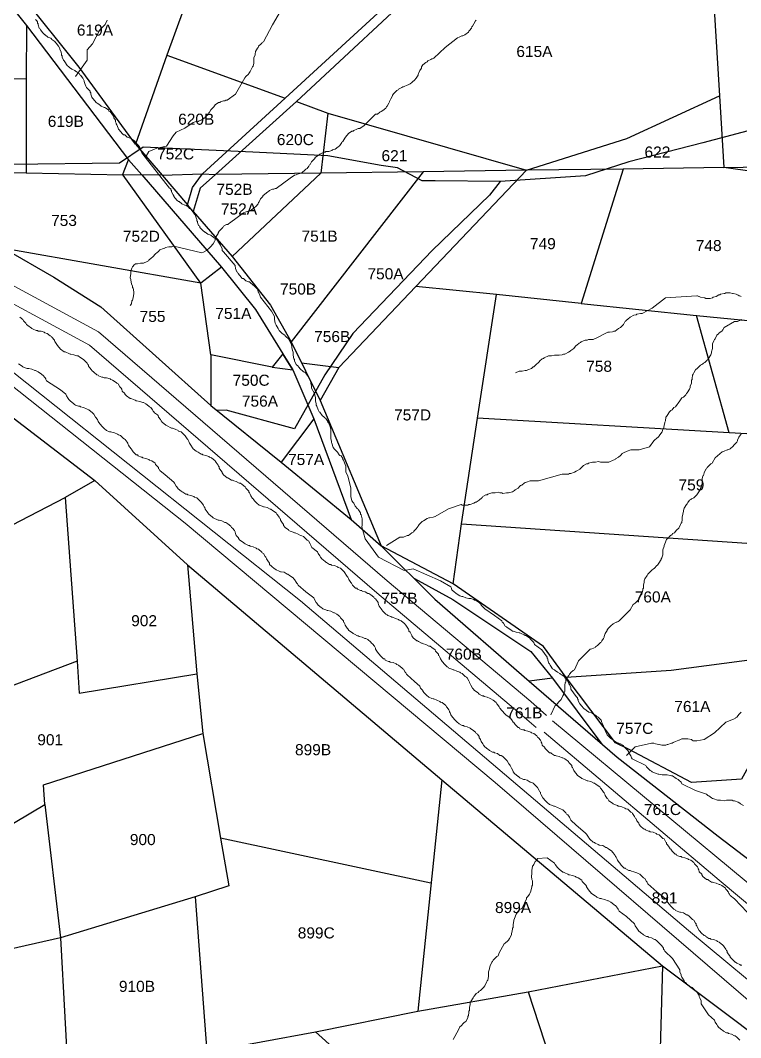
# Model space of a CAD drawing. Header units: inches. Extents: x -72 to 3350, y -615 to 1801.
# Drawn here: x 469.9 to 694.7, y -59.2 to 258.2 of the extents above; entities that cross this region are included whole.
import ezdxf
from ezdxf.enums import TextEntityAlignment as Align

# ---------------------------------------------------------------- set-up
doc = ezdxf.new("R2010")
doc.units = ezdxf.units.IN
doc.header["$LTSCALE"] = 15
doc.header["$MEASUREMENT"] = 0
for name, color, linetype in [('PLOT', 255, 'Continuous'), ('PLOT NO', 7, 'Continuous'), ('ROAD', 50, 'Continuous'), ('STREAM', 130, 'Continuous')]:
    doc.layers.add(name, color=color, linetype=linetype)
doc.styles.get("Standard").update_dxf_attribs({"font": 'arial.ttf'})

msp = doc.modelspace()

# ---------------------------------------------------------------- linework, layer by layer
at = {"layer": 'PLOT', "color": 0}
for points in [[(207.29, 440.95), (242.5, 439.76), (296.62, 436.37), (324.23, 433.67), (347.9, 431.26), (357.42, 415.18), (371.67, 384.74), (381.3, 370.41), (389.28, 357.62), (406.93, 335.59), (432.39, 306.05), (471.86, 256.64), (503.65, 214.7), (507.8, 210.03), (501.8, 209.91), (503.65, 214.7)], [(579.48, 414.48), (574.94, 402.98), (568.36, 386.44), (558, 360.67), (544.12, 326.67), (534.34, 298.89), (523.64, 269.41), (515.64, 247.38), (505.87, 219.59), (488.27, 243.62), (470.35, 266.14)], [(526.81, 210.37), (552.62, 233.98), (599.12, 276.76), (625.93, 284.38), (641.53, 284.09)], [(685.65, 273.18), (685.86, 270.2), (641.33, 281.56), (627.38, 281.78), (599.31, 273.16), (556.14, 232.89), (530.81, 210.15), (526.04, 205.86), (523.86, 198.58), (522.1, 200.63), (523.62, 206.08), (526.81, 210.37), (530.81, 210.15)], [(685.86, 270.2), (688.08, 234.66), (689.45, 212.37), (658.06, 211.79), (627.88, 211.44), (659.22, 221.36), (688.08, 234.66)], [(689.45, 212.37), (792.59, 214.1), (814.16, 271.73), (827.55, 270.76)], [(471.73, 239.95), (434.39, 239.04), (407.15, 238.49), (364.39, 247.58), (352.38, 250.05), (327.64, 253.02), (294.78, 256.92), (261.35, 261.27), (237.99, 253.8)], [(471.86, 256.64), (471.73, 239.95), (471.73, 210.59)], [(515.64, 247.38), (552.62, 233.98)], [(556.14, 232.89), (565.89, 229.29), (627.88, 211.44)], [(565.89, 229.29), (563.74, 210.52)], [(505.87, 219.59), (514.2, 209.97), (507.8, 210.03)], [(792.59, 214.1), (786.93, 198.17), (718.12, 208.25), (689.45, 212.37)], [(501.99, 209.91), (471.73, 210.59), (443.51, 211.26), (442.91, 195.49)], [(529.36, 153.84), (526.24, 176.19), (501.99, 209.91)], [(507.8, 210.03), (532.74, 181.22), (543.3, 168.04), (551.84, 154.17), (548.49, 150.06), (554.93, 149.2), (551.84, 154.17), (554.93, 149.2), (561.54, 133.91), (573.13, 102.47)], [(514.2, 209.97), (526.81, 210.37)], [(514.2, 209.97), (522.1, 200.63)], [(627.88, 211.44), (595.66, 211.01), (563.74, 210.52), (530.81, 210.15)], [(563.74, 210.52), (536, 184.57)], [(595.66, 211.01), (554.45, 157.96)], [(627.88, 211.44), (593.37, 175.2), (569.28, 149.92), (563.46, 139.63)], [(658.06, 211.79), (644.89, 169.85), (618.47, 172.66)], [(644.89, 169.85), (680.87, 166.19), (718.32, 162.53), (718.12, 208.25)], [(239.45, 202.3), (263.55, 203), (298.07, 204.28), (351.18, 205.9), (408.01, 201.51), (442.91, 195.49), (464.86, 187.02), (480.43, 178.11), (495.06, 168.88), (529.35, 138.11), (551.29, 120.4), (573.13, 102.47), (582.48, 94.31), (599.31, 77.62), (628.72, 52.09), (656.11, 28.3), (687.69, 3.67), (714, -16.39), (725.09, -27.23), (733.35, -34.54), (749.93, -49.64), (754.62, -65.87)], [(523.86, 198.58), (536, 184.57), (548.04, 169.4), (554.45, 157.96), (563.46, 139.63), (582.48, 94.31)], [(786.93, 198.17), (779.11, 185.86), (762.69, 183.79), (756.5, 158.48), (775.59, 149.38), (757.61, 125.84), (736.58, 92.38), (717.07, 61.16), (694.93, 21.5), (679.4, 20.44), (659.71, 30.81), (655.68, 32.84), (640.28, 53.16), (633.19, 62.84), (605.02, 82.41), (582.48, 94.31)], [(532.74, 181.22), (526.24, 176.19), (464.86, 187.02)], [(605.02, 82.41), (607.63, 101.15), (612.57, 134.09), (618.47, 172.66), (593.37, 175.2)], [(757.61, 125.84), (691.08, 129.56), (680.87, 166.19)], [(266.18, 155.52), (350.01, 159.72), (386.96, 161.47), (418.96, 159.59), (445.28, 151.37), (493.18, 114.62), (522.11, 88.37), (601.43, 21.26), (670.33, -36.8), (703.38, -61.6)], [(418.96, 159.59), (426.28, 109.41), (426.21, 84.83), (442.32, 87.87), (483.91, 109.4)], [(548.49, 150.06), (529.36, 153.84), (529.35, 138.11)], [(557.71, 151.41), (569.28, 149.92)], [(561.54, 133.91), (551.29, 120.4)], [(691.08, 129.56), (612.57, 134.09)], [(493.18, 114.62), (483.91, 109.4), (487.68, 58.28), (488.32, 48.35), (525.02, 54.29)], [(607.63, 101.15), (736.58, 92.38)], [(522.11, 88.37), (525.02, 54.29), (526.84, 35.7), (532.39, 3.02), (535.03, -11.77), (524.52, -15.26), (528.18, -63.6), (562.03, -57.4), (586.38, -79.26), (583.01, -107.8), (619.91, -121.59), (593.16, -137.6), (592.28, -220.9), (592.4, -231.54)], [(592.92, 84.06), (604.89, 77.58), (629.22, 61.26), (636, 52.96), (628.72, 52.09)], [(717.07, 61.16), (673.01, 55.42), (640.28, 53.16)], [(487.68, 58.28), (445.83, 42.53), (449.75, -2.95), (477.59, 13.53), (477.12, 19.67), (526.84, 35.7)], [(636, 52.96), (651.42, 32.43)], [(601.43, 21.26), (594.01, -50.89), (628.44, -44.92), (650.45, -112.33), (630.93, -143.24), (633.6, -186.09), (628.88, -224.94), (592.4, -231.54), (593.72, -273.32), (594.38, -290.32), (595.17, -324.11), (596.11, -374.56)], [(477.59, 13.53), (482.48, -27.98), (485.19, -77.57), (498.48, -145.54), (494.81, -208.4), (491.49, -208.05), (488.57, -225.52), (482.09, -262.81), (475.93, -298.02)], [(598.06, -10.99), (532.39, 3.02)], [(524.52, -15.26), (482.48, -27.98)], [(482.48, -27.98), (415.82, -43.14)], [(628.44, -44.92), (670.33, -36.8)], [(670.33, -36.8), (667.14, -147.74), (666.39, -178.5), (666.39, -181.41), (665.43, -200.82), (664.78, -218.81), (663.37, -285.42), (661.96, -321.44), (661.57, -342.03), (661.54, -348.2), (661.02, -370.38), (659.74, -403.88)], [(562.03, -57.4), (594.01, -50.89)]]:
    msp.add_lwpolyline(points, dxfattribs=at)
at = {"layer": 'ROAD'}
for points in [[(829.71, 269.26), (811.47, 260.7), (777.71, 247.96), (754.14, 239.45), (750.7, 237.92), (717.88, 229.28), (682.9, 220.04), (659.83, 214.11), (646.32, 209.76), (619.69, 207.98), (599.39, 208.15), (595.28, 208.15), (587.67, 212.25), (582.54, 212.91), (565.84, 215.98), (542.46, 217.15), (508.25, 218.69), (500.93, 213.71), (466.86, 213.29)], [(619.69, 207.98), (616.31, 203.71), (598.47, 186.43), (573.7, 160.5), (564.95, 147.62), (555.51, 130.78), (534.16, 136.61), (531.36, 136.47)]]:
    msp.add_lwpolyline(points, dxfattribs=at)
at = {"layer": 'STREAM', "color": 4, "lineweight": 0}
for points in [[(508.93, 215.37), (510.07, 217.26), (512.52, 218.39), (515.55, 218.96), (517.63, 222.17), (518.58, 223.31), (521.22, 224.63), (523.87, 226.33), (524.44, 226.52), (525.38, 226.71), (525.76, 226.9), (526.33, 227.09), (527.46, 227.85), (527.65, 228.04), (527.84, 228.22), (528.6, 228.98), (528.79, 229.36), (528.98, 229.55), (529.35, 230.3), (530.11, 231.06), (530.3, 231.25), (530.68, 231.82), (531.81, 232.57), (532.19, 232.57), (532.38, 232.76), (533.33, 233.14), (533.7, 233.14), (534.08, 233.33), (534.46, 233.33), (537.11, 235.22), (539.95, 240.33), (540.32, 240.71), (541.08, 241.46), (541.27, 241.65), (541.65, 242.22), (542.21, 243.35), (542.4, 243.73), (542.59, 243.92), (542.78, 244.87), (542.78, 245.24), (542.78, 245.62), (542.78, 246.57), (543.16, 247.51), (543.16, 247.7), (543.35, 248.46), (543.92, 249.59), (544.11, 249.78), (544.29, 250.16), (545.05, 250.92), (545.24, 251.11), (545.43, 251.3), (545.81, 251.48), (548.64, 256.78), (551.1, 261.13)], [(474.7, 258.48), (475.08, 258.1), (475.27, 257.73), (475.27, 257.35), (475.46, 257.16), (475.46, 256.78), (475.84, 255.83), (476.03, 255.65), (476.22, 255.27), (476.97, 254.32), (477.54, 253.75), (477.73, 253.75), (478.48, 253), (479.43, 252.62), (479.62, 252.43), (479.81, 252.24), (480.75, 251.67), (480.94, 251.3), (481.13, 251.11), (481.89, 250.16), (482.27, 249.4), (482.27, 249.22), (482.65, 248.27), (482.83, 247.7), (482.83, 247.32), (483.02, 247.14), (483.02, 246.76), (483.4, 245.81), (483.59, 245.62), (483.78, 245.24), (484.54, 244.11), (485.1, 243.73), (485.29, 243.54), (486.05, 242.97), (486.99, 242.6), (487.18, 242.41), (487.37, 242.22), (488.32, 241.65), (488.51, 241.27), (488.7, 241.08), (489.45, 240.14), (489.83, 239.38), (489.83, 239.19), (490.21, 238.25), (490.4, 237.68), (490.59, 237.3), (491.72, 236.17), (491.72, 235.79), (491.91, 235.6), (491.91, 235.22), (492.29, 234.28), (492.48, 233.9), (492.67, 233.71), (493.61, 232.57), (494.18, 232.2), (494.37, 232.2), (495.13, 231.44), (496.07, 231.06), (496.26, 231.06), (496.64, 230.87), (497.4, 230.3), (497.58, 229.93), (497.96, 229.74), (498.72, 228.79), (499.1, 228.22), (499.1, 227.85), (499.66, 227.09), (499.66, 226.52), (499.85, 226.14), (499.85, 225.96), (500.04, 225.58), (500.42, 224.63), (500.61, 224.25), (500.8, 224.06), (501.75, 222.93), (502.12, 222.55), (502.5, 222.55), (503.26, 221.79), (504.2, 221.42), (504.39, 221.42), (504.58, 221.23), (505.53, 220.66), (505.72, 220.28), (505.91, 220.09), (506.85, 219.15), (507.23, 218.58), (507.23, 218.2), (507.61, 217.45), (507.8, 216.88), (508.93, 215.55), (516.5, 205.91), (516.87, 205.72), (516.87, 205.34), (517.06, 205.15), (517.06, 204.77), (517.63, 203.83), (517.82, 203.45), (517.82, 203.26), (518.76, 202.13), (519.33, 201.75), (519.52, 201.75), (520.28, 200.99), (521.22, 200.61), (521.41, 200.61), (521.79, 200.43), (522.55, 199.86), (522.74, 199.48), (523.11, 199.29), (523.87, 198.35), (524.25, 197.78), (524.44, 197.59), (524.82, 196.64), (525.01, 196.08), (525.01, 195.7), (525.19, 195.51), (525.19, 195.13), (525.57, 194.18), (525.95, 194), (525.95, 193.62), (526.9, 192.67), (527.46, 192.1), (527.65, 192.1), (528.41, 191.54), (529.35, 191.16), (529.54, 190.97), (529.92, 190.78), (530.68, 190.21), (530.87, 190.02), (531.25, 189.84), (532, 188.7), (532.38, 188.13), (532.38, 187.94), (532.95, 187), (532.95, 186.43), (533.33, 186.05), (536.92, 181.7), (536.92, 181.33), (537.11, 181.14), (537.11, 180.76), (537.49, 179.81), (537.68, 179.62), (537.86, 179.25), (538.81, 178.11), (539.19, 177.73), (539.57, 177.73), (540.32, 176.98), (541.08, 176.6), (541.46, 176.6), (541.65, 176.41), (542.59, 175.65), (542.78, 175.46), (542.97, 175.27), (543.92, 174.33), (544.11, 173.57), (544.29, 173.38), (544.67, 172.44), (544.86, 171.87), (548.27, 167.52), (549.21, 165.82), (549.21, 165.44), (549.21, 165.25), (549.21, 164.87), (549.4, 163.74), (549.59, 163.55), (549.78, 163.17), (550.35, 162.04), (550.72, 161.47), (550.91, 161.28), (551.67, 160.52), (552.43, 159.96), (552.62, 159.77), (552.8, 159.58), (553.56, 158.82), (553.75, 158.63), (553.94, 158.25), (554.51, 157.12), (554.7, 156.36), (554.7, 156.17), (554.88, 155.23), (555.07, 154.66), (555.07, 154.28), (555.07, 154.09), (555.07, 153.72), (555.26, 152.58), (555.45, 152.39), (555.45, 152.01), (556.02, 150.88), (556.59, 150.31), (556.78, 150.12), (557.34, 149.37), (558.1, 148.8), (558.29, 148.61), (558.67, 148.42), (559.42, 147.66), (559.42, 147.29), (559.8, 147.1), (560.37, 145.96), (560.56, 145.21), (560.56, 145.02), (560.75, 144.07), (560.75, 143.5), (561.69, 141.8), (562.07, 140.48), (562.07, 140.1), (562.07, 139.91), (562.07, 139.53), (562.26, 138.59), (562.26, 138.21), (562.45, 137.83), (562.83, 136.7), (563.21, 136.13), (563.39, 135.94), (564.15, 134.99), (564.72, 134.43), (564.91, 134.24), (565.29, 134.05), (565.85, 133.1), (565.85, 132.91), (566.23, 132.54), (566.61, 131.4), (566.8, 130.64), (566.8, 130.46), (566.8, 129.51), (566.8, 128.94), (566.8, 128.56), (566.8, 128.19), (566.8, 127.81), (566.99, 126.86), (566.99, 126.48), (567.18, 126.29), (567.55, 124.97), (567.93, 124.4), (568.12, 124.21), (568.88, 123.46), (569.45, 122.7), (569.64, 122.51), (570.01, 122.32), (570.58, 121.57), (570.58, 121.19), (570.77, 121), (571.34, 119.68), (571.53, 119.11), (571.53, 118.73), (571.53, 117.79), (571.53, 117.22), (572.09, 116.08), (573.04, 112.3), (573.04, 111.92), (573.04, 111.54), (573.04, 111.36), (573.04, 110.22), (573.04, 109.84), (573.04, 109.65), (573.42, 108.33), (573.8, 107.76), (573.98, 107.57), (574.36, 106.63), (575.12, 105.87), (575.31, 105.68), (575.5, 105.49), (576.06, 104.55), (576.06, 104.17), (576.25, 103.98), (576.63, 102.66), (576.63, 101.9), (576.63, 101.71), (576.63, 100.77), (576.44, 100.2), (577.58, 96.42), (581.74, 90.74), (589.68, 86.58), (592.52, 87.15), (601.03, 83.37), (604.24, 81.48), (604.43, 81.1), (604.43, 80.91), (604.62, 80.53), (605.38, 79.77), (605.75, 79.59), (605.94, 79.4), (607.08, 78.64), (607.65, 78.45), (608.02, 78.45), (608.97, 78.07), (609.92, 77.88), (610.1, 77.88), (610.48, 77.88), (611.43, 77.51), (611.62, 77.32), (612, 77.32), (613.13, 76.56), (613.7, 75.99), (613.7, 75.8), (614.45, 75.05), (614.83, 74.67), (617.86, 72.59), (620.13, 70.89), (620.32, 70.51), (620.51, 70.32), (620.69, 70.13), (621.26, 69.18), (621.64, 69), (621.83, 68.81), (622.96, 68.05), (623.53, 67.67), (623.72, 67.67), (624.67, 67.29), (625.61, 67.1), (625.8, 67.1), (626.18, 66.91), (627.12, 66.54), (627.5, 66.35), (627.69, 66.35), (628.83, 65.59), (629.2, 65.02), (629.39, 64.83), (630.15, 64.08), (630.34, 63.51), (632.61, 61.81), (634.31, 59.54), (634.31, 59.16), (634.5, 58.97), (634.5, 58.59), (634.88, 57.65), (635.07, 57.46), (635.26, 57.08), (636.01, 55.95), (636.58, 55.57), (636.77, 55.38), (637.52, 54.81), (638.28, 54.43), (638.47, 54.24), (638.85, 54.06), (639.61, 53.49), (639.79, 53.11), (640.17, 52.92), (640.93, 51.79), (641.12, 51.22), (641.31, 51.03), (641.69, 50.08), (641.69, 49.52), (643.39, 47.25), (643.77, 46.87), (643.77, 46.49), (643.95, 46.3), (643.95, 45.92), (644.52, 44.98), (644.71, 44.79), (644.9, 44.41), (645.85, 43.47), (646.41, 43.09), (646.6, 42.9), (647.36, 42.33), (648.3, 42.14), (648.49, 41.95), (648.87, 41.76), (649.63, 41.2), (649.82, 41.01), (650.2, 40.82), (651.14, 39.87), (651.33, 39.12), (651.52, 38.93), (651.9, 37.98), (652.09, 37.6), (652.28, 37.22), (652.28, 36.85), (652.46, 36.66), (652.84, 35.71), (653.03, 35.33), (653.22, 35.14), (654.17, 34.2), (654.73, 33.82), (654.92, 33.63), (655.87, 33.06), (656.62, 32.69), (656.81, 32.5), (657.19, 32.5), (658.14, 31.93), (658.33, 31.55), (658.52, 31.36), (659.46, 30.42), (659.84, 29.85), (659.84, 29.66), (660.41, 28.72), (660.6, 28.15), (660.79, 27.77), (665.13, 25.69), (665.32, 25.31), (665.51, 25.12), (665.7, 24.93), (666.46, 24.18), (666.84, 23.99), (667.03, 23.8), (668.35, 23.23), (668.92, 23.04), (669.11, 23.04), (670.24, 22.85), (671.19, 22.85), (671.38, 22.85), (671.75, 22.85), (672.7, 22.66), (673.08, 22.47), (673.46, 22.47), (674.59, 21.72), (675.16, 21.34), (675.35, 21.15), (676.1, 20.58), (676.29, 20.02), (680.64, 17.94), (684.05, 16.8), (684.23, 16.61), (684.42, 16.42), (684.8, 16.23), (685.56, 15.67), (685.94, 15.48), (686.31, 15.29), (687.45, 14.91), (688.21, 14.91), (688.4, 14.91), (689.53, 14.72), (690.29, 14.91), (690.66, 14.91), (691.04, 14.91), (691.99, 14.91), (692.37, 14.72), (692.74, 14.72), (693.88, 14.34), (694.45, 13.96), (694.64, 13.78), (695.58, 13.21)], [(487.18, 240.71), (490.78, 245.81), (490.78, 249.03), (492.48, 250.92), (494.75, 255.27), (495.13, 255.65), (495.88, 256.4), (496.07, 256.59), (496.45, 256.97), (497.02, 258.29)], [(504.2, 169.22), (504.58, 169.79), (504.77, 170.74), (504.96, 170.92), (505.15, 171.68), (505.34, 173), (505.34, 173.19), (505.34, 173.57), (505.15, 174.71), (504.96, 174.9), (504.96, 175.27), (504.58, 176.03), (504.39, 177.17), (504.39, 177.35), (504.2, 177.92), (504.39, 179.25), (504.39, 179.62), (504.39, 180), (504.77, 180.95), (504.96, 181.33), (505.15, 181.51), (505.34, 181.89), (505.91, 182.27), (506.47, 182.27), (507.42, 182.46), (507.61, 182.46), (508.36, 182.46), (509.5, 183.03), (509.88, 183.22), (510.07, 183.41), (510.82, 184.16), (511.2, 184.35), (511.39, 184.54), (511.96, 185.3), (512.71, 185.86), (512.9, 186.05), (513.47, 186.62), (514.6, 187), (514.98, 187.19), (515.17, 187.38), (516.31, 187.57), (516.68, 187.57), (516.87, 187.57), (517.25, 187.57), (517.82, 187.76), (526.52, 185.68), (527.09, 185.86), (528.03, 186.43), (528.22, 186.62), (528.79, 187), (529.73, 187.94), (529.73, 188.13), (530.11, 188.51), (530.49, 189.27), (530.68, 189.65), (530.68, 190.02), (531.06, 190.78), (531.62, 191.73), (531.62, 191.92), (532, 192.48), (532.95, 193.43), (533.14, 193.62), (533.33, 194), (534.27, 194.56), (534.65, 194.56), (534.84, 194.75), (535.22, 194.94), (539.57, 198.16), (540.13, 198.35), (541.08, 198.72), (541.27, 198.72), (542.03, 199.1), (542.97, 199.86), (543.35, 200.05), (543.54, 200.24), (544.11, 200.99), (544.29, 201.37), (544.48, 201.56), (544.86, 202.51), (545.62, 203.26), (545.62, 203.45), (546.19, 204.02), (547.13, 204.77), (547.51, 204.96), (547.7, 205.15), (548.64, 205.53), (549.02, 205.53), (549.4, 205.72), (549.78, 205.72), (554.13, 208.94), (555.45, 209.88), (556.02, 210.07), (556.96, 210.45), (557.15, 210.45), (557.72, 210.64), (558.86, 211.58), (559.04, 211.77), (559.42, 211.96), (559.99, 212.72), (560.18, 213.1), (560.37, 213.28), (560.75, 214.04), (561.5, 214.8), (561.69, 214.99), (562.07, 215.55), (563.21, 216.31), (563.39, 216.5), (563.77, 216.69), (564.72, 217.07), (565.1, 217.07), (565.29, 217.26), (565.66, 217.26), (566.23, 217.26), (567.18, 217.63), (567.37, 217.82), (568.12, 218.01), (569.07, 218.77), (569.45, 218.96), (569.64, 219.15), (570.2, 220.09), (570.39, 220.28), (570.58, 220.47), (571.15, 221.42), (571.72, 222.17), (571.9, 222.36), (572.28, 222.93), (573.42, 223.69), (573.8, 223.69), (573.98, 223.87), (574.93, 224.25), (575.31, 224.44), (575.5, 224.44), (575.88, 224.44), (577.2, 225.39), (580.79, 228.98), (581.36, 228.98), (582.12, 229.55), (582.49, 229.74), (583.06, 230.12), (584.01, 230.87), (584.2, 231.25), (584.39, 231.44), (584.95, 232.38), (585.14, 232.76), (585.14, 232.95), (585.52, 233.71), (586.09, 234.65), (586.09, 234.84), (586.47, 235.41), (587.41, 236.36), (587.79, 236.55), (587.98, 236.73), (588.92, 237.3), (589.3, 237.49), (589.49, 237.49), (589.87, 237.68), (590.44, 237.87), (591.19, 238.25), (591.57, 238.44), (592.14, 238.81), (593.08, 239.76), (593.27, 239.95), (593.46, 240.14), (594.03, 241.08), (594.03, 241.46), (594.22, 241.65), (594.6, 242.6), (595.16, 243.35), (595.16, 243.73), (595.54, 244.3), (596.49, 245.06), (596.87, 245.24), (597.06, 245.62), (598, 246), (598.38, 246.19), (598.57, 246.19), (598.95, 246.38), (602.54, 249.78), (606.32, 252.81), (606.89, 253), (607.65, 253.38), (608.02, 253.38), (608.59, 253.75), (609.73, 254.51), (609.92, 254.89), (610.1, 255.08), (610.67, 255.83), (610.86, 256.21), (611.05, 256.4), (611.43, 257.16), (612, 258.1), (612.18, 258.29)], [(245.69, 194), (390.74, 197.59), (454.28, 182.65), (494.37, 161.09), (584.39, 83.37), (629.2, 45.73), (634.12, 41.39)], [(245.69, 189.08), (390.36, 192.48), (452.58, 177.92), (491.53, 156.93), (581.17, 79.59), (625.8, 41.95), (630.91, 37.6)], [(257.42, 172.82), (351.97, 177.17), (401.52, 174.14), (449.55, 162.79), (557.34, 77.13), (678.37, -25.75), (708.44, -50.71), (734.92, -90.23), (795.24, -206.91), (848.95, -311.11)], [(845.17, -313.19), (804.7, -234.33), (762.15, -151.13), (732.08, -94.39), (703.71, -53.17), (618.05, 20.39), (521.41, 101.33), (459.76, 150.12), (447.66, 159.58), (403.22, 169.98), (337.22, 172.82), (259.5, 169.03)], [(694.82, 172.06), (694.45, 172.25), (694.26, 172.25), (693.88, 172.44), (693.31, 172.82), (692.37, 173), (692.18, 173), (691.42, 173.19), (690.1, 173.19), (689.72, 173), (689.53, 173), (688.4, 172.82), (688.21, 172.63), (687.83, 172.63), (687.07, 172.06), (686.13, 171.87), (685.94, 171.68), (685.18, 171.49), (683.86, 171.49), (683.48, 171.68), (683.29, 171.68), (682.15, 171.87), (681.78, 172.06), (681.59, 172.06), (681.21, 172.25), (681.02, 172.25), (671.19, 171.68), (667.03, 168.47), (664, 166.76), (663.43, 166.76), (662.3, 166.58), (662.11, 166.39), (661.35, 166.2), (660.22, 165.63), (660.03, 165.44), (659.65, 165.25), (658.89, 164.49), (658.71, 164.31), (658.52, 164.12), (658.14, 163.36), (657.38, 162.6), (657.19, 162.41), (656.62, 162.04), (655.49, 161.28), (655.11, 161.28), (654.73, 161.09), (653.79, 160.9), (653.41, 160.9), (653.22, 160.9), (652.84, 160.71), (649.82, 159.2), (648.68, 158.63), (648.12, 158.63), (647.17, 158.63), (646.79, 158.44), (646.22, 158.44), (644.9, 157.88), (644.71, 157.69), (644.33, 157.5), (643.58, 156.93), (643.39, 156.74), (643.2, 156.55), (642.63, 155.8), (641.69, 155.23), (641.5, 155.04), (640.93, 154.66), (639.79, 154.09), (639.42, 154.09), (639.04, 153.9), (638.09, 153.72), (637.71, 153.72), (637.52, 153.72), (637.15, 153.72), (636.58, 153.72), (635.63, 153.53), (635.26, 153.53), (634.69, 153.53), (633.36, 152.96), (633.18, 152.77), (632.8, 152.58), (632.04, 152.01), (631.85, 151.64), (631.66, 151.45), (630.91, 150.88), (630.15, 150.12), (629.96, 150.12), (629.39, 149.56), (628.26, 149.18), (627.88, 148.99), (627.5, 148.99), (626.56, 148.8), (626.18, 148.8), (625.99, 148.8), (625.61, 148.8), (624.48, 148.23)], [(469.79, 165.63), (470.73, 164.87), (470.92, 164.49), (471.68, 163.74), (471.87, 163.36), (472.24, 162.98), (473.38, 162.23), (473.57, 162.04), (473.95, 161.85), (474.89, 161.47), (475.27, 161.47), (475.46, 161.28), (476.4, 161.28), (477.35, 160.9), (477.54, 160.71), (478.3, 160.52), (479.24, 159.77), (479.62, 159.58), (479.81, 159.39), (480.57, 158.44), (480.57, 158.25), (480.75, 158.07), (480.94, 157.69), (481.32, 157.12), (481.89, 156.36), (482.08, 156.17), (482.46, 155.61), (483.59, 154.85), (483.97, 154.85), (484.16, 154.66), (485.1, 154.28), (485.48, 154.09), (485.67, 154.09), (486.62, 153.9), (487.56, 153.53), (487.94, 153.53), (488.51, 153.15), (489.64, 152.39), (489.83, 152.2), (490.02, 152.01), (490.78, 151.26), (490.97, 150.88), (491.16, 150.69), (491.16, 150.31), (491.53, 149.93), (492.1, 149.18), (492.29, 148.99), (492.86, 148.42), (493.8, 147.66), (494.18, 147.48), (494.37, 147.29), (495.32, 146.91), (495.69, 146.91), (496.07, 146.72), (496.83, 146.72), (497.96, 146.34), (498.15, 146.15), (498.72, 145.96), (499.85, 145.21), (500.04, 145.02), (500.42, 144.83), (500.99, 143.88), (501.18, 143.69), (501.37, 143.5), (501.56, 143.13), (501.75, 142.56), (502.5, 141.8), (502.5, 141.61), (503.07, 141.05), (504.2, 140.29), (504.39, 140.29), (504.77, 140.1), (505.72, 139.72), (506.09, 139.53), (506.28, 139.53), (507.23, 139.34), (508.17, 138.97), (508.36, 138.97), (509.12, 138.59), (510.07, 137.83), (510.26, 137.64), (510.63, 137.45), (511.2, 136.7), (511.39, 136.32), (511.58, 136.13), (511.77, 135.75), (512.71, 135.18), (512.9, 134.99), (513.09, 134.43), (513.66, 133.67), (513.85, 133.29), (514.23, 132.91), (515.36, 131.97), (515.55, 131.78), (515.93, 131.59), (516.68, 131.21), (517.06, 131.02), (517.44, 131.02), (518.2, 130.64), (519.14, 130.27), (519.33, 130.08), (520.09, 129.89), (521.03, 128.94), (521.22, 128.75), (521.41, 128.56), (521.98, 127.62), (522.17, 127.43), (522.36, 127.05), (522.55, 126.86), (522.74, 126.29), (523.3, 125.35), (523.49, 125.16), (523.87, 124.59), (524.82, 123.84), (525.19, 123.65), (525.38, 123.46), (526.33, 122.89), (526.71, 122.89), (526.9, 122.7), (527.84, 122.51), (528.79, 122.13), (528.98, 121.95), (529.54, 121.76), (530.68, 120.81), (530.87, 120.62), (531.06, 120.24), (531.62, 119.49), (531.81, 119.11), (532, 118.92), (532, 118.54), (532.19, 118.16), (532.95, 117.22), (532.95, 117.03), (533.33, 116.46), (534.46, 115.52), (534.65, 115.52), (535.03, 115.33), (535.78, 114.76), (536.16, 114.76), (536.54, 114.57), (537.3, 114.38), (538.24, 113.81), (538.62, 113.81), (539.19, 113.44), (540.13, 112.68), (540.32, 112.3), (540.51, 112.11), (541.27, 111.36), (541.27, 110.98), (541.46, 110.79), (541.65, 110.41), (541.84, 109.84), (542.4, 109.09), (542.59, 108.9), (542.97, 108.33), (543.92, 107.38), (544.29, 107.2), (544.48, 107.01), (545.43, 106.63), (545.81, 106.44), (546, 106.44), (546.94, 106.25), (547.89, 105.68), (548.08, 105.68), (548.64, 105.3), (549.78, 104.55), (549.97, 104.17), (550.16, 103.98), (550.72, 103.22), (550.91, 102.85), (551.1, 102.66), (551.1, 102.28), (551.48, 101.71), (552.05, 100.95), (552.05, 100.58), (552.62, 100.01), (553.56, 99.25), (553.75, 99.06), (554.13, 98.87), (555.07, 98.5), (555.45, 98.31), (555.64, 98.31), (556.59, 97.93), (557.34, 97.55), (557.72, 97.36), (558.29, 97.17), (559.23, 96.23), (559.42, 96.04), (559.8, 95.85), (560.37, 94.9), (560.56, 94.52), (560.56, 94.34), (560.75, 93.96), (560.94, 93.77), (562.64, 92.44), (562.83, 91.88), (563.39, 91.12), (563.58, 90.74), (563.96, 90.18), (565.1, 89.42), (565.29, 89.23), (565.47, 89.04), (566.42, 88.47), (566.8, 88.47), (566.99, 88.28), (567.93, 88.1), (568.88, 87.72), (569.07, 87.53), (569.82, 87.34), (570.77, 86.39), (570.96, 86.2), (571.15, 85.83), (571.72, 85.07), (571.9, 84.69), (572.09, 84.5), (572.28, 84.12), (572.47, 83.75), (573.04, 82.8), (573.23, 82.61), (573.61, 82.04), (574.55, 81.1), (574.93, 81.1), (575.12, 80.72), (576.06, 80.34), (576.44, 80.34), (576.63, 80.15), (577.58, 79.96), (578.33, 79.4), (578.71, 79.4), (579.28, 79.02), (580.23, 78.26), (580.41, 77.88), (580.79, 77.69), (581.36, 76.94), (581.55, 76.56), (581.55, 76.37), (581.74, 75.99), (581.93, 75.42), (582.49, 74.67), (582.68, 74.29), (583.06, 73.91), (584.01, 72.97), (584.39, 72.78), (584.57, 72.59), (585.52, 72.21), (585.9, 72.02), (586.09, 72.02), (587.03, 71.64), (587.98, 71.26), (588.17, 71.08), (588.73, 70.89), (589.87, 69.94), (590.06, 69.75), (590.25, 69.56), (590.82, 68.62), (591, 68.24), (591.19, 68.05), (591.19, 67.67), (591.57, 67.29), (592.14, 66.35), (592.14, 66.16), (592.52, 65.59), (593.65, 64.65), (593.84, 64.65), (594.22, 64.46), (595.16, 63.89), (595.35, 63.89), (595.73, 63.7), (596.49, 63.51), (597.43, 62.94), (597.81, 62.94), (598.38, 62.57), (599.33, 61.81), (599.51, 61.43), (599.7, 61.24), (600.46, 60.49), (600.46, 60.11), (600.65, 59.92), (600.84, 59.54), (601.03, 58.97), (601.59, 58.22), (601.78, 58.03), (602.16, 57.46), (603.11, 56.51), (603.49, 56.32), (603.67, 56.14), (604.62, 55.76), (605, 55.57), (605.19, 55.57), (606.13, 55.19), (607.08, 54.81), (607.27, 54.62), (607.83, 54.43), (608.78, 53.49), (609.16, 53.3), (609.35, 53.11), (609.92, 52.16), (610.1, 51.79), (610.1, 51.6), (610.29, 51.22), (610.48, 50.84), (611.05, 49.9), (611.24, 49.71), (611.62, 49.14), (612.75, 48.38), (612.94, 48.19), (613.13, 48), (614.08, 47.44), (614.45, 47.44), (614.64, 47.25), (615.59, 47.06), (616.53, 46.68), (616.72, 46.49), (617.48, 46.11), (618.43, 45.36), (618.61, 44.98), (618.8, 44.79), (619.37, 44.03), (619.56, 43.65), (619.75, 43.47), (619.94, 43.09), (621.45, 41.57), (622.77, 40.63), (623.15, 40.06), (623.72, 39.31), (623.91, 39.12), (624.29, 38.55), (625.23, 37.6), (625.61, 37.6), (625.8, 37.22), (626.75, 36.85), (627.12, 36.85), (627.31, 36.66), (628.26, 36.47), (629.2, 36.09), (629.39, 35.9), (630.15, 35.71), (631.1, 34.96), (631.28, 34.58), (631.66, 34.39), (632.23, 33.63), (632.42, 33.25), (632.42, 33.06), (632.61, 32.69), (632.8, 32.12), (633.55, 31.36), (633.55, 31.17), (634.12, 30.61), (635.07, 29.66), (635.44, 29.66), (635.63, 29.47), (636.58, 28.9), (636.96, 28.9), (637.15, 28.72), (638.09, 28.53), (639.04, 28.15), (639.23, 28.15), (639.79, 27.77), (640.93, 27.01), (641.12, 26.63), (641.31, 26.45), (642.06, 25.69), (642.06, 25.31), (642.25, 25.12), (642.44, 24.74), (642.63, 24.18), (643.2, 23.42), (643.39, 23.23), (643.77, 22.66), (644.9, 21.91), (645.09, 21.72), (645.47, 21.53), (646.41, 21.15), (646.79, 20.96), (646.98, 20.96), (647.93, 20.77), (648.87, 20.21), (649.06, 20.21), (649.63, 19.83), (650.76, 19.07), (650.95, 18.69), (651.14, 18.5), (651.71, 17.75), (651.9, 17.37), (652.09, 17.18), (652.28, 16.8), (652.46, 16.42), (653.03, 15.48), (653.22, 15.29), (653.6, 14.72), (654.73, 13.96), (654.92, 13.78), (655.3, 13.59), (656.25, 13.21), (656.44, 13.02), (656.81, 13.02), (657.57, 12.83), (658.52, 12.45), (658.89, 12.26), (659.46, 12.07), (660.41, 11.13), (660.79, 10.94), (660.97, 10.75), (661.54, 9.8), (661.73, 9.43), (661.92, 9.24), (662.11, 9.05), (662.3, 8.48), (662.87, 7.72), (663.05, 7.35), (663.43, 6.78), (664.38, 6.02), (664.76, 5.83), (664.95, 5.64), (665.89, 5.27), (666.27, 5.27), (666.46, 5.08), (667.4, 4.89), (668.35, 4.51), (668.54, 4.32), (669.3, 4.13), (670.24, 3.19), (670.43, 3), (670.81, 2.81), (671.38, 1.86), (671.56, 1.67), (671.56, 1.29), (671.75, 1.11), (672.13, 0.54), (672.7, -0.22), (672.89, -0.41), (673.27, -0.97), (674.21, -1.92), (674.59, -1.92), (674.78, -2.3), (675.72, -2.68), (676.1, -2.68), (676.29, -2.87), (677.24, -3.06), (678.18, -3.43), (678.37, -3.62), (679.13, -3.81), (680.07, -4.57), (680.26, -4.95), (680.45, -5.14), (681.21, -5.89), (681.4, -6.27), (681.4, -6.46), (681.59, -6.84), (681.78, -7.4), (682.53, -8.16), (682.53, -8.35), (682.91, -8.92), (684.05, -9.86), (684.42, -9.86), (684.61, -10.05), (685.56, -10.62), (685.94, -10.62), (686.13, -10.81), (687.07, -11), (688.02, -11.38), (688.21, -11.38), (688.77, -11.75), (689.91, -12.51), (690.1, -12.89), (690.29, -13.08), (690.85, -13.83), (691.04, -14.21), (691.23, -14.4), (691.42, -14.78), (692.74, -15.91), (696.72, -20.07)], [(695.01, 164.87), (694.64, 164.68), (693.69, 164.31), (693.31, 164.31), (693.12, 164.31), (692.74, 164.31), (689.53, 162.41), (689.15, 161.66), (688.77, 161.28), (688.02, 160.71), (687.83, 160.52), (687.26, 159.96), (686.69, 158.82), (686.5, 158.63), (686.31, 158.25), (685.94, 157.31), (685.94, 156.93), (685.94, 156.74), (685.94, 155.8), (685.56, 154.85), (685.56, 154.47), (685.37, 153.9), (684.61, 152.77), (684.42, 152.58), (684.23, 152.2), (683.48, 151.45), (683.1, 151.26), (682.91, 151.07), (682.53, 150.88), (682.15, 150.69), (681.4, 149.93), (681.21, 149.74), (680.64, 149.18), (680.07, 148.23), (679.89, 147.85), (679.7, 147.48), (679.51, 146.53), (679.51, 146.15), (679.32, 145.96), (679.32, 145.02), (678.94, 144.07), (678.94, 143.69), (678.75, 143.13), (677.99, 141.99), (677.81, 141.8), (677.62, 141.42), (676.86, 140.67), (676.48, 140.48), (676.29, 140.48), (676.1, 140.1), (675.72, 139.53), (674.4, 137.64), (673.83, 137.45), (673.27, 136.7), (672.89, 136.51), (672.51, 136.13), (671.75, 134.99), (671.56, 134.62), (671.38, 134.43), (671.19, 133.29), (671, 132.91), (671, 132.72), (670.81, 131.78), (670.62, 130.83), (670.43, 130.64), (670.24, 129.89), (669.48, 128.94), (669.3, 128.56), (669.11, 128.38), (668.35, 127.62), (667.97, 127.43), (667.78, 127.24), (667.59, 127.05), (666.27, 125.16), (663.05, 124.21), (662.49, 124.21), (661.35, 124.21), (661.16, 124.21), (660.41, 124.21), (659.27, 123.84), (658.89, 123.65), (658.52, 123.46), (657.76, 123.08), (657.38, 122.7), (657.19, 122.51), (656.62, 121.95), (655.68, 121.38), (655.49, 121.19), (654.92, 121), (653.6, 120.43), (653.22, 120.43), (653.03, 120.43), (651.9, 120.43), (651.52, 120.43), (651.33, 120.43), (650.95, 120.43), (650.38, 120.62), (649.44, 120.43), (649.06, 120.43), (648.49, 120.43), (647.17, 120.05), (646.98, 119.87), (646.6, 119.87), (645.66, 119.3), (645.47, 119.11), (645.28, 118.92), (644.52, 118.16), (643.77, 117.79), (643.39, 117.6), (642.82, 117.22), (641.69, 116.84), (641.31, 116.84), (640.93, 116.65), (639.98, 116.65), (639.61, 116.65), (639.23, 116.65), (639.04, 116.65), (635.63, 115.7), (631.66, 114.57), (631.1, 114.57), (629.96, 114.57), (629.77, 114.57), (629.02, 114.57), (627.88, 114.19), (627.5, 114), (627.12, 113.81), (626.37, 113.25), (625.99, 113.06), (625.8, 112.87), (625.23, 112.3), (624.29, 111.73), (624.1, 111.54), (623.53, 111.17), (622.21, 110.79), (621.83, 110.79), (621.64, 110.79), (620.51, 110.6), (620.13, 110.79), (619.94, 110.79), (619.56, 110.79), (618.99, 110.98), (618.05, 110.79), (617.67, 110.79), (617.1, 110.79), (615.78, 110.41), (615.59, 110.22), (615.21, 110.22), (614.26, 109.65), (614.08, 109.28), (613.89, 109.28), (613.13, 108.52), (612.18, 107.95), (612, 107.95), (611.43, 107.57), (610.29, 107.2), (609.92, 107.2), (609.54, 107.01), (608.59, 107.01), (608.21, 107.01), (607.83, 107.01), (607.46, 107.2), (603.49, 105.87), (599.33, 103.41), (598.76, 103.22), (597.62, 103.03), (597.43, 103.03), (596.87, 102.85), (595.73, 102.09), (595.35, 101.9), (595.16, 101.71), (594.41, 100.95), (594.22, 100.58), (594.03, 100.39), (593.46, 99.63), (592.71, 98.87), (592.71, 98.69), (592.14, 98.31), (591, 97.55), (590.63, 97.55), (590.44, 97.36), (589.49, 96.98), (589.11, 96.98), (588.73, 96.98), (588.36, 96.98), (584.2, 94.34)], [(469.41, 151.07), (470.54, 150.31), (470.73, 150.12), (471.11, 149.93), (472.06, 149.56), (472.43, 149.56), (472.62, 149.56), (473.57, 149.37), (474.51, 148.99), (474.7, 148.99), (475.46, 148.61), (476.59, 147.85), (476.78, 147.66), (476.97, 147.48), (477.73, 146.72), (477.92, 146.34), (477.92, 146.15), (478.11, 145.77), (482.46, 142.94), (484.16, 141.61), (484.35, 141.05), (484.91, 140.29), (485.1, 139.91), (485.48, 139.53), (486.62, 138.59), (486.81, 138.4), (487.18, 138.21), (488.13, 137.83), (488.51, 137.83), (488.7, 137.64), (489.64, 137.45), (490.59, 137.07), (490.78, 136.89), (491.34, 136.7), (492.48, 135.75), (492.67, 135.56), (492.86, 135.37), (493.42, 134.43), (493.61, 134.24), (493.8, 133.86), (493.99, 133.67), (494.18, 133.1), (494.75, 132.35), (494.94, 132.16), (495.32, 131.59), (496.26, 130.64), (496.64, 130.46), (496.83, 130.27), (497.77, 129.89), (498.15, 129.89), (498.53, 129.7), (499.29, 129.51), (500.23, 129.13), (500.61, 128.94), (501.18, 128.75), (502.12, 127.81), (502.31, 127.62), (502.69, 127.43), (503.26, 126.67), (503.45, 126.29), (503.45, 126.11), (503.64, 125.73), (504.01, 125.16), (504.58, 124.4), (504.77, 124.21), (505.15, 123.65), (506.09, 122.7), (506.47, 122.7), (506.66, 122.32), (507.61, 121.95), (507.99, 121.95), (508.17, 121.76), (509.12, 121.57), (510.07, 121.19), (510.26, 121), (511.01, 120.81), (511.96, 120.05), (512.15, 119.68), (512.34, 119.49), (513.09, 118.73), (513.09, 118.35), (513.28, 118.16), (513.47, 117.79), (515.17, 116.46), (517.82, 114.19), (518.01, 113.81), (518.58, 112.87), (518.76, 112.68), (519.14, 112.11), (520.09, 111.36), (520.47, 111.17), (520.66, 110.98), (521.6, 110.41), (521.98, 110.41), (522.17, 110.22), (523.11, 110.03), (524.06, 109.65), (524.25, 109.46), (525.01, 109.28), (525.95, 108.33), (526.14, 108.14), (526.33, 107.95), (527.09, 107.01), (527.09, 106.82), (527.27, 106.44), (527.46, 106.25), (527.65, 105.68), (528.22, 104.93), (528.41, 104.55), (528.79, 104.17), (529.92, 103.22), (530.11, 103.03), (530.49, 102.85), (531.25, 102.47), (531.62, 102.28), (532, 102.28), (532.76, 102.09), (533.7, 101.52), (534.08, 101.52), (534.65, 101.14), (535.6, 100.39), (535.78, 100.01), (536.16, 99.82), (536.73, 99.06), (536.92, 98.69), (536.92, 98.5), (537.11, 98.12), (537.3, 97.55), (538.05, 96.79), (538.05, 96.6), (538.43, 96.04), (539.57, 95.28), (539.76, 95.09), (540.13, 94.9), (541.08, 94.34), (541.46, 94.34), (541.65, 94.15), (542.59, 93.96), (543.54, 93.58), (543.73, 93.39), (544.29, 93.2), (545.24, 92.26), (545.43, 92.07), (545.81, 91.88), (546.37, 90.93), (546.56, 90.74), (546.75, 90.36), (546.75, 90.18), (547.13, 89.61), (547.7, 88.85), (547.7, 88.47), (548.27, 87.91), (549.21, 87.15), (549.59, 86.96), (549.78, 86.77), (550.72, 86.39), (551.1, 86.2), (551.29, 86.2), (552.24, 86.01), (553.18, 85.45), (553.37, 85.45), (553.94, 85.07), (555.07, 84.31), (555.26, 83.93), (555.45, 83.75), (556.02, 82.99), (556.21, 82.61), (556.4, 82.42), (556.59, 82.04), (559.04, 79.96), (561.5, 78.07), (561.69, 77.51), (562.26, 76.56), (562.45, 76.37), (562.83, 75.8), (563.77, 75.05), (564.15, 74.86), (564.34, 74.67), (565.29, 74.29), (565.66, 74.1), (565.85, 74.1), (566.8, 73.91), (567.74, 73.34), (567.93, 73.34), (568.69, 72.97), (569.64, 72.21), (569.82, 71.83), (570.01, 71.64), (570.77, 70.89), (570.77, 70.51), (570.96, 70.32), (571.15, 69.94), (571.34, 69.56), (571.9, 68.62), (572.09, 68.43), (572.47, 67.86), (573.61, 67.1), (573.8, 66.91), (574.17, 66.73), (575.12, 66.16), (575.31, 66.16), (575.69, 65.97), (576.63, 65.78), (577.39, 65.4), (577.77, 65.4), (578.33, 65.02), (579.28, 64.27), (579.47, 63.89), (579.85, 63.7), (580.41, 62.94), (580.6, 62.57), (580.79, 62.38), (580.79, 62), (581.17, 61.43), (581.74, 60.67), (581.93, 60.49), (582.31, 59.92), (583.25, 58.97), (583.63, 58.97), (583.82, 58.59), (584.76, 58.22), (585.14, 58.22), (585.33, 58.03), (586.28, 57.84), (587.22, 57.46), (587.41, 57.27), (587.98, 57.08), (589.11, 56.14), (589.3, 55.95), (589.49, 55.76), (590.06, 54.81), (590.25, 54.62), (590.44, 54.24), (590.63, 54.06), (592.9, 51.98), (594.6, 50.46), (594.79, 49.9), (595.54, 49.14), (595.54, 48.95), (595.92, 48.38), (596.87, 47.44), (597.24, 47.25), (597.43, 47.06), (598.38, 46.68), (598.76, 46.49), (598.95, 46.49), (599.89, 46.11), (600.84, 45.73), (601.03, 45.55), (601.59, 45.36), (602.73, 44.41), (602.92, 44.03), (603.11, 43.84), (603.67, 43.09), (603.86, 42.71), (603.86, 42.52), (604.05, 42.14), (604.24, 41.57), (604.81, 40.82), (605, 40.63), (605.38, 40.06), (606.32, 39.12), (606.7, 38.93), (606.89, 38.74), (607.83, 38.17), (608.21, 38.17), (608.4, 37.98), (609.35, 37.79), (610.29, 37.41), (610.48, 37.22), (611.05, 36.85), (612, 36.09), (612.18, 35.71), (612.56, 35.52), (613.13, 34.77), (613.13, 34.39), (613.32, 34.2), (613.51, 33.82), (613.7, 33.25), (614.26, 32.5), (614.45, 32.12), (614.83, 31.55), (615.78, 30.8), (616.16, 30.61), (616.34, 30.42), (617.29, 29.85), (617.67, 29.85), (617.86, 29.66), (618.8, 29.47), (619.56, 28.9), (619.94, 28.9), (620.51, 28.53), (621.45, 27.58), (621.64, 27.39), (621.83, 27.2), (622.4, 26.26), (622.59, 26.07), (622.77, 25.69), (622.96, 25.31), (623.15, 24.93), (623.72, 23.99), (623.72, 23.8), (624.1, 23.23), (625.23, 22.29), (625.42, 22.29), (625.8, 21.91), (626.56, 21.53), (626.93, 21.34), (627.31, 21.34), (628.07, 21.15), (629.02, 20.58), (629.2, 20.58), (629.96, 20.21), (630.91, 19.26), (631.1, 19.07), (631.28, 18.88), (631.85, 17.94), (632.04, 17.56), (632.23, 17.37), (632.23, 16.99), (632.42, 16.61), (632.99, 15.67), (633.18, 15.48), (633.55, 14.91), (634.5, 13.96), (634.88, 13.78), (635.07, 13.59), (636.01, 13.21), (636.39, 13.02), (636.58, 13.02), (637.52, 12.64), (638.47, 12.26), (638.66, 12.07), (639.23, 11.88), (640.17, 10.94), (640.36, 10.56), (640.74, 10.37), (641.31, 9.62), (641.5, 9.24), (641.5, 9.05), (641.69, 8.67), (643.39, 7.16), (646.22, 4.7), (646.6, 4.32), (647.17, 3.37), (647.36, 3.19), (647.74, 2.62), (648.68, 1.86), (649.06, 1.67), (649.25, 1.48), (650.2, 1.11), (650.57, 0.92), (650.76, 0.92), (651.71, 0.73), (652.65, 0.16), (652.84, 0.16), (653.41, -0.22), (654.54, -0.97), (654.73, -1.35), (654.92, -1.54), (655.49, -2.3), (655.68, -2.68), (655.87, -2.87), (656.06, -3.24), (656.25, -3.81), (656.81, -4.57), (657, -4.76), (657.38, -5.32), (658.33, -6.27), (658.71, -6.27), (658.89, -6.46), (659.84, -7.03), (660.22, -7.03), (660.6, -7.22), (661.35, -7.4), (662.3, -7.78), (662.68, -7.97), (663.24, -8.16), (664.19, -9.11), (664.38, -9.3), (664.76, -9.48), (665.32, -10.43), (665.51, -10.62), (665.51, -10.81), (665.7, -11.19), (668.54, -13.65), (671.56, -16.1), (671.75, -16.67), (672.32, -17.43), (672.51, -17.62), (672.89, -18.18), (673.83, -19.13), (674.21, -19.32), (674.4, -19.51), (675.35, -19.89), (675.72, -20.07), (675.91, -20.07), (676.86, -20.26), (677.81, -20.83), (677.99, -20.83), (678.56, -21.21), (679.51, -22.16), (679.7, -22.34), (680.07, -22.53), (680.64, -23.48), (680.83, -23.67), (680.83, -24.05), (681.02, -24.24), (681.21, -24.8), (681.78, -25.75), (681.97, -25.94), (682.34, -26.5), (683.29, -27.26), (683.67, -27.45), (683.86, -27.64), (684.8, -28.21), (685.18, -28.21), (685.37, -28.4), (686.31, -28.58), (687.26, -28.96), (687.45, -29.15), (688.02, -29.34), (689.15, -30.29), (689.34, -30.48), (689.53, -30.85), (690.1, -31.61), (690.29, -31.99), (690.48, -32.18), (690.48, -32.56), (690.85, -33.12), (691.42, -33.88), (691.42, -34.07), (691.99, -34.64), (692.93, -35.58), (693.12, -35.58), (693.5, -35.96), (694.45, -36.34), (694.64, -36.53), (695.01, -36.53)], [(694.82, 129.13), (694.64, 128.94), (694.07, 128.19), (693.69, 127.24), (693.69, 127.05), (693.5, 126.67), (692.74, 125.92), (692.56, 125.73), (692.37, 125.35), (691.42, 124.59), (690.66, 124.21), (690.48, 124.21), (689.53, 123.84), (688.96, 123.65), (686.69, 121.76), (685.75, 120.05), (685.37, 119.87), (685.18, 119.68), (684.99, 119.49), (684.23, 118.73), (684.05, 118.35), (683.86, 118.16), (683.29, 117.03), (683.1, 116.27), (682.91, 116.08), (682.72, 115.14), (682.72, 114.19), (682.72, 113.81), (682.53, 113.44), (682.34, 112.49), (682.15, 112.3), (682.15, 111.92), (681.4, 110.79), (681.02, 110.22), (680.83, 110.03), (680.07, 109.28), (679.7, 109.09), (679.32, 108.9), (679.13, 108.71), (678.75, 108.52), (678.18, 107.76), (677.99, 107.38), (677.81, 107.2), (677.05, 106.06), (676.86, 105.3), (676.86, 105.11), (676.67, 104.17), (676.48, 103.22), (676.48, 102.85), (676.48, 102.47), (676.29, 101.52), (676.1, 101.33), (675.91, 100.95), (675.35, 99.82), (674.78, 99.25), (674.59, 99.06), (674.02, 98.31), (673.46, 98.12), (673.27, 97.74), (673.08, 97.74), (672.7, 97.36), (671.94, 96.6), (671.75, 96.42), (671.56, 96.23), (671, 94.9), (670.81, 94.34), (670.81, 94.15), (670.43, 93.01), (670.43, 92.26), (670.43, 91.88), (670.43, 91.5), (670.05, 90.55), (669.86, 90.18), (669.86, 89.99), (669.11, 88.85), (668.73, 88.28), (668.54, 88.1), (667.78, 87.34), (667.4, 86.96), (667.03, 86.77), (666.84, 86.58), (666.65, 86.39), (665.89, 85.64), (665.7, 85.45), (665.51, 85.07), (664.76, 83.93), (664.57, 83.37), (664.57, 82.99), (664.38, 82.04), (664.38, 81.1), (664.19, 80.91), (664.19, 80.53), (664, 79.59), (663.81, 79.21), (663.62, 79.02), (663.05, 77.69), (662.68, 77.32), (662.49, 77.13), (661.73, 76.37), (661.16, 75.99), (660.22, 74.29), (656.81, 70.89), (656.44, 70.7), (656.06, 70.51), (655.87, 70.51), (654.92, 69.94), (654.73, 69.75), (654.36, 69.56), (653.41, 68.62), (653.03, 68.05), (653.03, 67.86), (652.46, 66.91), (652.09, 65.97), (652.09, 65.78), (651.9, 65.4), (651.33, 64.65), (651.14, 64.27), (650.95, 64.08), (650.01, 63.13), (649.44, 62.75), (649.25, 62.57), (648.3, 62.19), (647.74, 62), (644.14, 58.41), (642.82, 55.57), (642.44, 55.38), (642.25, 55.19), (641.87, 55), (641.31, 54.24), (641.12, 53.87), (640.93, 53.68), (640.17, 52.54), (640.17, 51.79), (639.98, 51.6), (639.79, 50.65), (639.79, 49.71), (639.79, 49.33), (639.79, 48.95), (639.42, 48), (639.42, 47.82), (639.23, 47.44), (638.66, 46.3), (638.09, 45.73), (637.9, 45.55), (637.34, 44.79), (636.77, 44.41), (635.44, 41.57)], [(659.08, 28.9), (661.73, 31.55), (666.84, 32.69), (667.59, 32.69), (668.16, 32.5), (669.11, 32.31), (669.3, 32.31), (670.05, 32.12), (671.38, 32.12), (671.75, 32.31), (671.94, 32.31), (673.08, 32.69), (673.27, 32.69), (673.64, 32.88), (674.4, 33.25), (675.35, 33.63), (675.54, 33.63), (676.29, 34.01), (677.62, 34.01), (677.99, 34.01), (678.18, 34.01), (679.32, 33.82), (679.51, 33.63), (679.89, 33.44), (680.26, 33.44), (681.02, 33.44), (683.29, 33.82), (686.5, 35.9), (690.1, 39.31), (692.93, 40.44), (693.12, 40.63), (693.5, 40.82), (694.26, 41.76), (694.45, 41.95), (694.82, 42.33)], [(636.01, 39.68), (700.69, -14.02), (728.49, -49.01), (700.69, -20.64), (688.02, -10.05), (633.36, 36.09)], [(605, -59.79), (606.7, -56.76), (607.08, -55.82), (607.46, -55.44), (608.21, -54.68), (608.4, -54.49), (608.97, -54.11), (609.54, -52.98), (609.54, -52.6), (609.73, -52.22), (609.92, -51.28), (609.92, -50.9), (610.1, -50.71), (610.1, -49.76), (610.29, -48.82), (610.29, -48.44), (610.48, -47.87), (611.24, -46.74), (611.43, -46.36), (611.62, -46.17), (612.18, -45.42), (612.56, -45.23), (612.75, -45.04), (613.13, -44.66), (613.51, -44.47), (614.26, -43.71), (614.45, -43.52), (614.83, -42.96), (615.4, -41.82), (615.59, -41.44), (615.78, -41.25), (615.97, -40.12), (615.97, -39.74), (615.97, -39.55), (615.97, -38.61), (616.34, -37.66), (616.34, -37.47), (616.53, -36.72), (617.1, -35.58), (617.29, -35.39), (617.48, -35.01), (618.24, -34.26), (618.43, -34.07), (618.61, -33.88), (618.99, -33.69), (619.37, -32.75), (620.88, -29.91), (621.26, -29.72), (622.02, -28.96), (622.21, -28.77), (622.59, -28.21), (623.15, -27.07), (623.15, -26.69), (623.34, -26.32), (623.53, -25.37), (623.53, -24.99), (623.72, -24.8), (623.72, -23.86), (623.91, -22.72), (623.91, -22.53), (624.1, -21.97), (624.67, -20.64), (624.85, -20.45), (625.04, -20.07), (625.61, -19.32), (625.99, -19.13), (626.18, -18.94), (626.56, -18.75), (627.88, -15.91), (627.88, -15.54), (628.26, -15.16), (628.83, -14.4), (629.02, -14.02), (629.2, -13.46), (629.58, -12.13), (629.58, -11.94), (629.77, -11.56), (629.77, -10.62), (629.77, -10.24), (629.58, -9.86), (629.39, -8.92), (629.58, -7.97), (629.58, -7.78), (629.58, -7.03), (629.77, -5.7), (629.96, -5.51), (630.15, -5.14), (630.53, -4.19), (630.91, -4), (630.91, -3.81), (631.28, -3.43), (631.28, -3.24), (634.31, -3.06), (636.58, -4.76), (636.77, -5.14), (637.52, -6.08), (637.71, -6.27), (638.09, -6.65), (639.23, -7.59), (639.42, -7.59), (639.79, -7.78), (640.74, -8.16), (641.12, -8.35), (641.31, -8.35), (642.25, -8.54), (643.2, -8.92), (643.39, -9.11), (643.95, -9.3), (645.09, -10.05), (645.28, -10.43), (645.47, -10.62), (646.22, -11.38), (646.41, -11.56), (646.6, -11.94), (646.6, -12.13), (646.98, -12.7), (647.55, -13.46), (647.74, -13.65), (648.12, -14.21), (649.25, -14.97), (649.63, -15.16), (649.82, -15.35), (650.76, -15.73), (651.14, -15.73), (651.33, -15.91), (652.28, -16.1), (653.22, -16.48), (653.41, -16.48), (654.17, -16.86), (655.11, -17.62), (655.3, -17.81), (655.68, -17.99), (656.25, -18.75), (656.44, -19.13), (656.62, -19.32), (656.81, -19.7), (659.08, -21.4), (661.54, -23.67), (661.73, -24.24), (662.3, -24.99), (662.49, -25.37), (662.87, -25.94), (663.81, -26.69), (664.19, -26.88), (664.38, -27.07), (665.32, -27.64), (665.7, -27.64), (665.89, -27.83), (666.84, -28.02), (667.78, -28.58), (667.97, -28.58), (668.54, -28.96), (669.48, -29.91), (669.67, -30.1), (670.05, -30.48), (670.62, -31.23), (670.62, -31.61), (670.81, -31.8), (671, -32.18), (673.46, -34.45), (675.72, -38.04), (675.72, -38.61), (676.1, -39.55), (676.1, -39.74), (676.29, -40.31), (677.05, -41.44), (677.24, -41.82), (677.43, -42.01), (678.18, -42.77), (678.56, -42.96), (678.75, -43.15), (679.51, -43.52), (680.26, -44.28), (680.45, -44.47), (681.02, -44.85), (681.78, -45.98), (681.78, -46.36), (681.97, -46.74), (682.34, -47.68), (682.34, -48.06), (682.34, -48.25), (682.34, -48.63), (684.61, -52.03), (686.5, -53.74), (686.69, -54.3), (687.26, -55.06), (687.45, -55.44), (687.83, -56.01), (688.77, -56.76), (689.15, -56.95), (689.34, -57.14), (690.29, -57.71), (690.66, -57.71), (690.85, -57.9), (691.8, -58.09), (692.74, -58.65), (692.93, -58.65), (693.5, -59.03), (694.45, -59.98)]]:
    msp.add_lwpolyline(points, dxfattribs=at)

# ---------------------------------------------------------------- texts
at = {"layer": 'PLOT NO'}
for s, p in [('619A', (493.22, 255.2)), ('615A', (630.34, 248.52)), ('620B', (524.82, 227.39)), ('619B', (484.13, 226.72)), ('620C', (555.75, 221.03)), ('752C', (518.38, 216.57)), ('621', (586.66, 216)), ('622', (668.72, 217.14)), ('752B', (536.77, 205.51)), ('752A', (538.16, 199.38)), ('753', (483.57, 195.81)), ('752D', (507.7, 190.88)), ('751B', (563.32, 190.9)), ('749', (632.98, 188.55)), ('748', (684.71, 187.96)), ('750A', (583.89, 179.15)), ('750B', (556.6, 174.41)), ('751A', (536.42, 166.79)), ('755', (511.2, 165.86)), ('756B', (567.25, 159.58)), ('758', (650.52, 150.3)), ('750C', (541.96, 145.95)), ('756A', (544.71, 139.43)), ('757D', (592.33, 135.13)), ('757A', (559.11, 121.22)), ('759', (679.33, 113.29)), ('757B', (588.22, 77.91)), ('760A', (667.28, 78.34)), ('902', (508.56, 70.92)), ('760B', (608.31, 60.49)), ('761A', (679.63, 44.15)), ('761B', (627.22, 42.17)), ('757C', (661.65, 37.33)), ('901', (479.26, 33.77)), ('899B', (561.28, 30.67)), ('761C', (670.3, 12.01)), ('900', (508.14, 2.64)), ('891', (670.96, -15.57)), ('899A', (623.69, -18.57)), ('899C', (562.27, -26.49)), ('910B', (506.34, -43.17))]:
    msp.add_text(s, height=3.456, dxfattribs=at).set_placement(p, align=Align.MIDDLE_CENTER)

doc.saveas('drawing.dxf')
